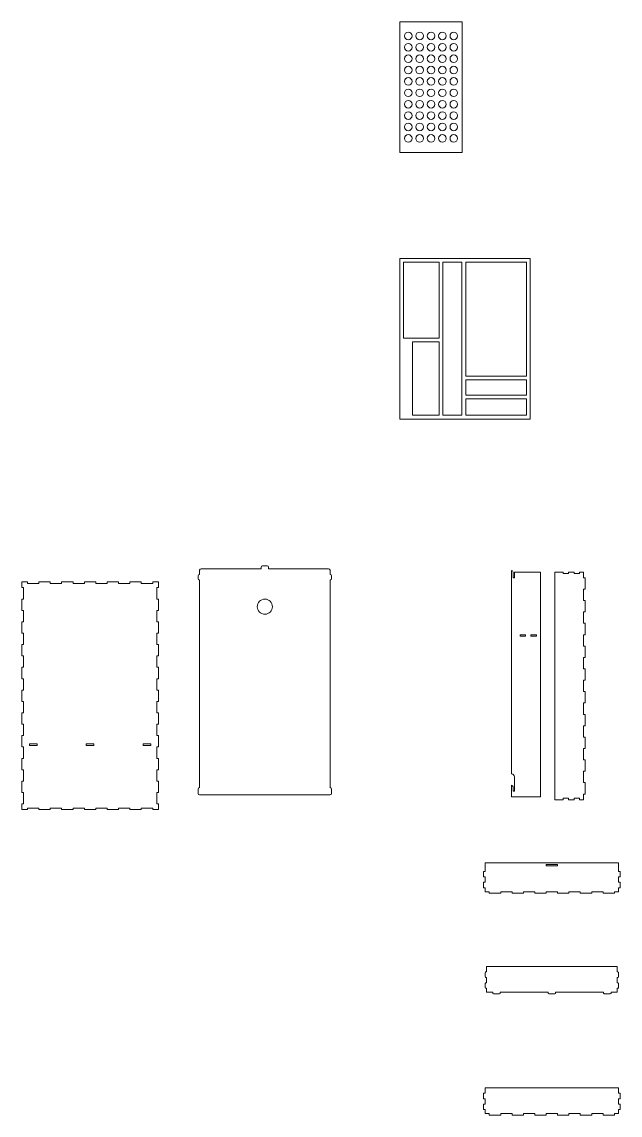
# Model space of a CAD drawing. Header units: inches. Extents: x 633 to 2557, y -1062 to 459.
# Drawn here: x 1769 to 2557, y -1062 to 379 of the extents above; entities that cross this region are included whole.
import ezdxf

# ---------------------------------------------------------------- set-up
doc = ezdxf.new("R2010")
doc.units = ezdxf.units.IN
doc.header["$MEASUREMENT"] = 0
doc.layers.add('Layer 1', color=7, linetype='Continuous')

msp = doc.modelspace()

# ---------------------------------------------------------------- linework, layer by layer
at = {"layer": 'Layer 1', "color": 7, "lineweight": 9}
for points in [[(2349.3, 378.8), (2266.8, 378.8), (2266.8, 206.8), (2349.3, 206.8), (2349.3, 378.8)], [(2266.8, 67), (2438.8, 67)], [(2266.8, -144.5), (2266.8, 67)], [(2271.8, 62), (2318.8, 62)], [(2271.8, 62), (2271.8, -38)], [(2318.8, 62), (2318.8, -38)], [(2323.8, 62), (2348.8, 62)], [(2323.8, 62), (2323.8, -139.5)], [(2348.8, -139.5), (2348.8, 62)], [(2353.8, 62), (2433.8, 62)], [(2353.8, 62), (2353.8, -88)], [(2433.8, -88), (2433.8, 62)], [(2438.8, -144.5), (2438.8, 67)], [(2271.8, -38), (2318.8, -38)], [(2283.8, -43), (2283.8, -139.5)], [(2318.8, -43), (2283.8, -43)], [(2318.8, -139.5), (2318.8, -43)], [(2433.8, -88), (2353.8, -88)], [(2353.8, -93), (2353.8, -113)], [(2353.8, -93), (2433.8, -93)], [(2433.8, -113), (2433.8, -93)], [(2433.8, -113), (2353.8, -113)], [(2353.8, -139.5), (2353.8, -118)], [(2433.8, -118), (2353.8, -118)], [(2433.8, -118), (2433.8, -139.5)], [(2283.8, -139.5), (2318.8, -139.5)], [(2348.8, -139.5), (2323.8, -139.5)], [(2353.8, -139.5), (2433.8, -139.5)], [(2438.8, -144.5), (2266.8, -144.5)], [(2003, -349.3), (2003, -343.8)], [(2005, -341.8), (2084, -341.8)], [(2084, -339.8), (2084, -341.8)], [(2092, -337.8), (2086, -337.8)], [(2094, -341.8), (2094, -339.8)], [(2094, -341.8), (2173, -341.8)], [(2175, -343.8), (2175, -349.3)], [(2414.2, -612.2), (2414.2, -344.2)], [(1768.6, -359.2), (1776.1, -359.2)], [(1768.6, -366.7), (1768.6, -359.2)], [(1776.1, -361.2), (1776.1, -359.2)], [(1791.1, -359.2), (1791.1, -361.2)], [(1806.1, -359.2), (1791.1, -359.2)], [(1806.1, -359.2), (1806.1, -361.2)], [(1821.1, -359.2), (1821.1, -361.2)], [(1836.1, -359.2), (1821.1, -359.2)], [(1836.1, -359.2), (1836.1, -361.2)], [(1851.1, -359.2), (1866.1, -359.2)], [(1851.1, -359.2), (1851.1, -361.2)], [(1866.1, -359.2), (1866.1, -361.2)], [(1881.1, -359.2), (1896.1, -359.2)], [(1881.1, -359.2), (1881.1, -361.2)], [(1896.1, -359.2), (1896.1, -361.2)], [(1926.1, -359.2), (1911.1, -359.2)], [(1911.1, -361.2), (1911.1, -359.2)], [(1926.1, -359.2), (1926.1, -361.2)], [(1941.1, -359.2), (1948.6, -359.2)], [(1941.1, -361.2), (1941.1, -359.2)], [(1948.6, -359.2), (1948.6, -366.7)], [(2001, -354.8), (2001, -351.3)], [(2003, -630.3), (2003, -356.8)], [(2175, -630.3), (2175, -356.8)], [(2177, -351.3), (2177, -354.8)], [(2416.2, -346.2), (2416.2, -353.7)], [(2418.2, -353.7), (2416.2, -353.7)], [(2418.2, -346.2), (2418.2, -353.7)], [(2452.2, -346.2), (2418.2, -346.2)], [(2452.2, -642.2), (2452.2, -346.2)], [(2452.2, -346.2), (2452.2, -612.2)], [(2471.1, -346.2), (2471.1, -646.2)], [(2471.1, -346.2), (2471.1, -646.2)], [(2482.3, -346.2), (2471.1, -346.2)], [(2482.3, -348.2), (2482.3, -346.2)], [(2482.3, -348.2), (2489.5, -348.2)], [(2489.5, -346.2), (2489.5, -348.2)], [(2489.5, -346.2), (2496.7, -346.2)], [(2496.7, -348.2), (2496.7, -346.2)], [(2503.9, -348.2), (2496.7, -348.2)], [(2503.9, -348.2), (2503.9, -346.2)], [(2503.9, -346.2), (2509.1, -346.2)], [(2509.1, -346.2), (2509.1, -353.7)], [(2511.1, -353.7), (2509.1, -353.7)], [(2511.1, -368.7), (2511.1, -353.7)], [(1770.6, -366.7), (1768.6, -366.7)], [(1770.6, -381.7), (1770.6, -366.7)], [(1776.1, -361.2), (1791.1, -361.2)], [(1806.1, -361.2), (1821.1, -361.2)], [(1836.1, -361.2), (1851.1, -361.2)], [(1881.1, -361.2), (1866.1, -361.2)], [(1911.1, -361.2), (1896.1, -361.2)], [(1941.1, -361.2), (1926.1, -361.2)], [(1948.6, -366.7), (1946.6, -366.7)], [(1946.6, -381.7), (1946.6, -366.7)], [(2509.1, -368.7), (2509.1, -383.7)], [(2509.1, -368.7), (2511.1, -368.7)], [(1768.6, -396.7), (1768.6, -381.7)], [(1770.6, -381.7), (1768.6, -381.7)], [(1948.6, -381.7), (1946.6, -381.7)], [(1948.6, -381.7), (1948.6, -396.7)], [(2511.1, -383.7), (2509.1, -383.7)], [(2511.1, -398.7), (2511.1, -383.7)], [(1770.6, -396.7), (1768.6, -396.7)], [(1770.6, -411.7), (1770.6, -396.7)], [(1948.6, -396.7), (1946.6, -396.7)], [(1946.6, -411.7), (1946.6, -396.7)], [(2509.1, -398.7), (2509.1, -413.7)], [(2509.1, -398.7), (2511.1, -398.7)], [(1768.6, -426.7), (1768.6, -411.7)], [(1768.6, -411.7), (1770.6, -411.7)], [(1946.6, -411.7), (1948.6, -411.7)], [(1948.6, -411.7), (1948.6, -426.7)], [(2511.1, -413.7), (2509.1, -413.7)], [(2511.1, -428.7), (2511.1, -413.7)], [(1770.6, -426.7), (1768.6, -426.7)], [(1770.6, -441.7), (1770.6, -426.7)], [(1948.6, -426.7), (1946.6, -426.7)], [(1946.6, -441.7), (1946.6, -426.7)], [(2425.4, -430.7), (2425.4, -428.7)], [(2425.4, -428.7), (2432.6, -428.7)], [(2425.4, -430.7), (2432.6, -430.7)], [(2432.6, -428.7), (2432.6, -430.7)], [(2439.8, -428.7), (2439.8, -430.7)], [(2439.8, -428.7), (2447, -428.7)], [(2447, -430.7), (2439.8, -430.7)], [(2447, -428.7), (2447, -430.7)], [(2509.1, -428.7), (2509.1, -443.7)], [(2511.1, -428.7), (2509.1, -428.7)], [(1768.6, -456.7), (1768.6, -441.7)], [(1770.6, -441.7), (1768.6, -441.7)], [(1948.6, -441.7), (1946.6, -441.7)], [(1948.6, -441.7), (1948.6, -456.7)], [(2511.1, -443.7), (2509.1, -443.7)], [(2511.1, -458.7), (2511.1, -443.7)], [(1770.6, -456.7), (1768.6, -456.7)], [(1770.6, -471.7), (1770.6, -456.7)], [(1946.6, -456.7), (1948.6, -456.7)], [(1946.6, -471.7), (1946.6, -456.7)], [(2509.1, -458.7), (2509.1, -473.7)], [(2511.1, -458.7), (2509.1, -458.7)], [(1768.6, -486.7), (1768.6, -471.7)], [(1770.6, -471.7), (1768.6, -471.7)], [(1946.6, -471.7), (1948.6, -471.7)], [(1948.6, -471.7), (1946.6, -471.7)], [(1948.6, -471.7), (1948.6, -486.7)], [(2511.1, -473.7), (2509.1, -473.7)], [(2511.1, -488.7), (2511.1, -473.7)], [(1770.6, -486.7), (1768.6, -486.7)], [(1770.6, -501.7), (1770.6, -486.7)], [(1946.6, -486.7), (1948.6, -486.7)], [(1946.6, -501.7), (1946.6, -486.7)], [(2509.1, -488.7), (2509.1, -503.7)], [(2509.1, -488.7), (2511.1, -488.7)], [(1768.6, -516.7), (1768.6, -501.7)], [(1768.6, -501.7), (1770.6, -501.7)], [(1946.6, -501.7), (1948.6, -501.7)], [(1948.6, -516.7), (1948.6, -501.7)], [(2511.1, -503.7), (2509.1, -503.7)], [(2511.1, -503.7), (2511.1, -518.7)], [(1770.6, -516.7), (1768.6, -516.7)], [(1770.6, -531.7), (1770.6, -516.7)], [(1946.6, -516.7), (1946.6, -531.7)], [(1948.6, -516.7), (1946.6, -516.7)], [(1768.6, -531.7), (1770.6, -531.7)], [(1768.6, -546.7), (1768.6, -531.7)], [(1946.6, -531.7), (1948.6, -531.7)], [(1948.6, -546.7), (1948.6, -531.7)], [(2511.1, -518.7), (2509.1, -518.7)], [(2509.1, -533.7), (2509.1, -518.7)], [(1768.6, -546.7), (1770.6, -546.7)], [(1770.6, -561.7), (1770.6, -546.7)], [(1946.6, -546.7), (1946.6, -561.7)], [(1946.6, -546.7), (1948.6, -546.7)], [(2509.1, -533.7), (2511.1, -533.7)], [(2511.1, -533.7), (2511.1, -548.7)], [(1768.6, -561.7), (1770.6, -561.7)], [(1768.6, -576.7), (1768.6, -561.7)], [(1946.6, -561.7), (1948.6, -561.7)], [(1948.6, -576.7), (1948.6, -561.7)], [(2511.1, -548.7), (2509.1, -548.7)], [(2509.1, -563.7), (2509.1, -548.7)], [(1778.6, -572.7), (1778.6, -574.7)], [(1788.6, -572.7), (1778.6, -572.7)], [(1778.6, -574.7), (1788.6, -574.7)], [(1788.6, -572.7), (1788.6, -574.7)], [(1853.6, -572.7), (1853.6, -574.7)], [(1863.6, -572.7), (1853.6, -572.7)], [(1863.6, -574.7), (1853.6, -574.7)], [(1863.6, -574.7), (1863.6, -572.7)], [(1938.6, -572.7), (1928.6, -572.7)], [(1928.6, -572.7), (1928.6, -574.7)], [(1928.6, -574.7), (1938.6, -574.7)], [(1938.6, -572.7), (1938.6, -574.7)], [(2509.1, -563.7), (2511.1, -563.7)], [(2511.1, -563.7), (2511.1, -578.7)], [(1768.6, -576.7), (1770.6, -576.7)], [(1770.6, -591.7), (1770.6, -576.7)], [(1946.6, -576.7), (1946.6, -591.7)], [(1946.6, -576.7), (1948.6, -576.7)], [(2509.1, -578.7), (2511.1, -578.7)], [(2509.1, -593.7), (2509.1, -578.7)], [(1768.6, -591.7), (1770.6, -591.7)], [(1768.6, -606.7), (1768.6, -591.7)], [(1946.6, -591.7), (1948.6, -591.7)], [(1948.6, -606.7), (1948.6, -591.7)], [(2511.1, -593.7), (2509.1, -593.7)], [(2511.1, -593.7), (2511.1, -608.7)], [(1770.6, -606.7), (1768.6, -606.7)], [(1770.6, -621.7), (1770.6, -606.7)], [(1946.6, -606.7), (1946.6, -621.7)], [(1948.6, -606.7), (1946.6, -606.7)], [(2418.2, -634.7), (2418.2, -616.2)], [(2509.1, -608.7), (2511.1, -608.7)], [(2509.1, -623.7), (2509.1, -608.7)], [(1768.6, -621.7), (1770.6, -621.7)], [(1768.6, -636.7), (1768.6, -621.7)], [(1946.6, -621.7), (1948.6, -621.7)], [(1948.6, -636.7), (1948.6, -621.7)], [(2001, -632.3), (2001, -637.8)], [(2177, -637.8), (2177, -632.3)], [(2414.2, -642.2), (2414.2, -627.2)], [(2416.2, -634.7), (2416.2, -629.2)], [(2452.2, -627.2), (2452.2, -642.2)], [(2509.1, -623.7), (2511.1, -623.7)], [(2511.1, -623.7), (2511.1, -638.7)], [(1768.6, -636.7), (1770.6, -636.7)], [(1770.6, -651.7), (1770.6, -636.7)], [(1946.6, -636.7), (1946.6, -651.7)], [(1948.6, -636.7), (1946.6, -636.7)], [(2003, -639.8), (2175, -639.8)], [(2452.2, -642.2), (2414.2, -642.2)], [(2416.2, -634.7), (2418.2, -634.7)], [(2471.1, -646.2), (2482.3, -646.2)], [(2489.5, -644.2), (2482.3, -644.2)], [(2482.3, -644.2), (2482.3, -646.2)], [(2489.5, -646.2), (2489.5, -644.2)], [(2489.5, -646.2), (2496.7, -646.2)], [(2503.9, -644.2), (2496.7, -644.2)], [(2496.7, -644.2), (2496.7, -646.2)], [(2503.9, -644.2), (2503.9, -646.2)], [(2503.9, -646.2), (2509.1, -646.2)], [(2509.1, -638.7), (2511.1, -638.7)], [(2509.1, -646.2), (2509.1, -638.7)], [(1768.6, -651.7), (1770.6, -651.7)], [(1768.6, -659.2), (1768.6, -651.7)], [(1768.6, -659.2), (1776.1, -659.2)], [(1791.1, -657.2), (1776.1, -657.2)], [(1776.1, -657.2), (1776.1, -659.2)], [(1791.1, -657.2), (1791.1, -659.2)], [(1791.1, -659.2), (1806.1, -659.2)], [(1806.1, -657.2), (1821.1, -657.2)], [(1806.1, -657.2), (1806.1, -659.2)], [(1821.1, -659.2), (1821.1, -657.2)], [(1821.1, -659.2), (1836.1, -659.2)], [(1836.1, -657.2), (1851.1, -657.2)], [(1836.1, -657.2), (1836.1, -659.2)], [(1851.1, -657.2), (1851.1, -659.2)], [(1851.1, -659.2), (1866.1, -659.2)], [(1881.1, -657.2), (1866.1, -657.2)], [(1866.1, -659.2), (1866.1, -657.2)], [(1881.1, -657.2), (1881.1, -659.2)], [(1896.1, -659.2), (1881.1, -659.2)], [(1896.1, -657.2), (1896.1, -659.2)], [(1911.1, -657.2), (1896.1, -657.2)], [(1911.1, -657.2), (1911.1, -659.2)], [(1926.1, -659.2), (1911.1, -659.2)], [(1926.1, -659.2), (1926.1, -657.2)], [(1941.1, -657.2), (1926.1, -657.2)], [(1941.1, -657.2), (1941.1, -659.2)], [(1941.1, -659.2), (1948.6, -659.2)], [(1946.6, -651.7), (1948.6, -651.7)], [(1948.6, -659.2), (1948.6, -651.7)], [(2379.4, -740.6), (2379.4, -729.4)], [(2379.4, -729.4), (2555.4, -729.4)], [(2459.9, -733.4), (2459.9, -731.4)], [(2459.9, -731.4), (2474.9, -731.4)], [(2474.9, -733.4), (2459.9, -733.4)], [(2474.9, -733.4), (2474.9, -731.4)], [(2555.4, -729.4), (2555.4, -740.6)], [(2377.4, -740.6), (2377.4, -747.8)], [(2377.4, -740.6), (2379.4, -740.6)], [(2377.4, -747.8), (2379.4, -747.8)], [(2379.4, -755), (2379.4, -747.8)], [(2557.4, -740.6), (2555.4, -740.6)], [(2557.4, -747.8), (2555.4, -747.8)], [(2555.4, -747.8), (2555.4, -755)], [(2557.4, -740.6), (2557.4, -747.8)], [(2377.4, -755), (2377.4, -762.2)], [(2379.4, -755), (2377.4, -755)], [(2377.4, -762.2), (2379.4, -762.2)], [(2379.4, -767.4), (2379.4, -762.2)], [(2555.4, -755), (2557.4, -755)], [(2557.4, -762.2), (2555.4, -762.2)], [(2555.4, -767.4), (2555.4, -762.2)], [(2557.4, -755), (2557.4, -762.2)], [(2379.4, -767.4), (2384.9, -767.4)], [(2384.9, -769.4), (2384.9, -767.4)], [(2384.9, -769.4), (2399.9, -769.4)], [(2399.9, -767.4), (2399.9, -769.4)], [(2399.9, -767.4), (2414.9, -767.4)], [(2414.9, -769.4), (2414.9, -767.4)], [(2414.9, -769.4), (2429.9, -769.4)], [(2429.9, -769.4), (2429.9, -767.4)], [(2429.9, -767.4), (2444.9, -767.4)], [(2444.9, -769.4), (2444.9, -767.4)], [(2444.9, -769.4), (2459.9, -769.4)], [(2474.9, -767.4), (2459.9, -767.4)], [(2459.9, -767.4), (2459.9, -769.4)], [(2474.9, -769.4), (2474.9, -767.4)], [(2489.9, -769.4), (2474.9, -769.4)], [(2504.9, -767.4), (2489.9, -767.4)], [(2489.9, -769.4), (2489.9, -767.4)], [(2504.9, -767.4), (2504.9, -769.4)], [(2519.9, -769.4), (2504.9, -769.4)], [(2534.9, -767.4), (2519.9, -767.4)], [(2519.9, -769.4), (2519.9, -767.4)], [(2534.9, -769.4), (2534.9, -767.4)], [(2534.9, -769.4), (2549.9, -769.4)], [(2555.4, -767.4), (2549.9, -767.4)], [(2549.9, -769.4), (2549.9, -767.4)], [(2379.4, -879.3), (2379.4, -874.1)], [(2381.4, -873.1), (2380.4, -873.1)], [(2381.4, -865.9), (2381.4, -873.1)], [(2553.4, -865.9), (2381.4, -865.9)], [(2553.4, -865.9), (2553.4, -873.1)], [(2553.4, -873.1), (2554.4, -873.1)], [(2555.4, -874.1), (2555.4, -879.3)], [(2379.4, -893.7), (2379.4, -888.5)], [(2380.4, -880.3), (2381.4, -880.3)], [(2380.4, -887.5), (2381.4, -887.5)], [(2381.4, -880.3), (2381.4, -887.5)], [(2554.4, -880.3), (2553.4, -880.3)], [(2553.4, -880.3), (2553.4, -887.5)], [(2554.4, -887.5), (2553.4, -887.5)], [(2555.4, -888.5), (2555.4, -893.7)], [(2380.4, -894.7), (2381.4, -894.7)], [(2381.4, -894.7), (2381.4, -899.9)], [(2381.4, -899.9), (2389.4, -899.9)], [(2389.4, -899.9), (2389.4, -900.9)], [(2390.4, -901.9), (2398.4, -901.9)], [(2399.4, -899.9), (2399.4, -900.9)], [(2462.4, -899.9), (2399.4, -899.9)], [(2462.4, -900.9), (2462.4, -899.9)], [(2463.4, -901.9), (2471.4, -901.9)], [(2535.4, -899.9), (2472.4, -899.9)], [(2472.4, -899.9), (2472.4, -900.9)], [(2535.4, -899.9), (2535.4, -900.9)], [(2536.4, -901.9), (2544.4, -901.9)], [(2545.4, -899.9), (2553.4, -899.9)], [(2545.4, -899.9), (2545.4, -900.9)], [(2553.4, -894.7), (2554.4, -894.7)], [(2553.4, -894.7), (2553.4, -899.9)], [(2377.4, -1040.2), (2377.4, -1033)], [(2377.4, -1033), (2379.4, -1033)], [(2379.4, -1025.8), (2555.4, -1025.8)], [(2379.4, -1033), (2379.4, -1025.8)], [(2555.4, -1025.8), (2379.4, -1025.8)], [(2555.4, -1025.8), (2555.4, -1033)], [(2557.4, -1033), (2555.4, -1033)], [(2557.4, -1040.2), (2557.4, -1033)], [(2377.4, -1040.2), (2379.4, -1040.2)], [(2377.4, -1054.6), (2377.4, -1047.4)], [(2377.4, -1047.4), (2379.4, -1047.4)], [(2379.4, -1047.4), (2379.4, -1040.2)], [(2555.4, -1040.2), (2557.4, -1040.2)], [(2555.4, -1040.2), (2555.4, -1047.4)], [(2555.4, -1047.4), (2557.4, -1047.4)], [(2557.4, -1054.6), (2557.4, -1047.4)], [(2377.4, -1054.6), (2379.4, -1054.6)], [(2379.4, -1054.6), (2379.4, -1059.8)], [(2379.4, -1059.8), (2384.9, -1059.8)], [(2384.9, -1061.8), (2384.9, -1059.8)], [(2384.9, -1061.8), (2399.9, -1061.8)], [(2399.9, -1059.8), (2399.9, -1061.8)], [(2414.9, -1059.8), (2399.9, -1059.8)], [(2414.9, -1059.8), (2414.9, -1061.8)], [(2414.9, -1061.8), (2429.9, -1061.8)], [(2429.9, -1059.8), (2429.9, -1061.8)], [(2444.9, -1059.8), (2429.9, -1059.8)], [(2444.9, -1059.8), (2444.9, -1061.8)], [(2444.9, -1061.8), (2459.9, -1061.8)], [(2459.9, -1059.8), (2474.9, -1059.8)], [(2459.9, -1059.8), (2459.9, -1061.8)], [(2474.9, -1059.8), (2474.9, -1061.8)], [(2489.9, -1061.8), (2474.9, -1061.8)], [(2489.9, -1059.8), (2504.9, -1059.8)], [(2489.9, -1059.8), (2489.9, -1061.8)], [(2504.9, -1059.8), (2504.9, -1061.8)], [(2519.9, -1061.8), (2504.9, -1061.8)], [(2534.9, -1059.8), (2519.9, -1059.8)], [(2519.9, -1061.8), (2519.9, -1059.8)], [(2534.9, -1059.8), (2534.9, -1061.8)], [(2549.9, -1061.8), (2534.9, -1061.8)], [(2555.4, -1059.8), (2549.9, -1059.8)], [(2549.9, -1061.8), (2549.9, -1059.8)], [(2555.4, -1054.6), (2557.4, -1054.6)], [(2555.4, -1054.6), (2555.4, -1059.8)]]:
    msp.add_lwpolyline(points, dxfattribs=at)
for points in [[(2283.1, 360.3), (2283.1, 357.6), (2280.9, 355.3), (2278.1, 355.3), (2275.3, 355.3), (2273.1, 357.6), (2273.1, 360.3), (2273.1, 363.1), (2275.3, 365.3), (2278.1, 365.3), (2280.9, 365.3), (2283.1, 363.1), (2283.1, 360.3)], [(2298.1, 360.3), (2298.1, 357.6), (2295.9, 355.3), (2293.1, 355.3), (2290.3, 355.3), (2288.1, 357.6), (2288.1, 360.3), (2288.1, 363.1), (2290.3, 365.3), (2293.1, 365.3), (2295.9, 365.3), (2298.1, 363.1), (2298.1, 360.3)], [(2313.1, 360.3), (2313.1, 357.6), (2310.9, 355.3), (2308.1, 355.3), (2305.3, 355.3), (2303.1, 357.6), (2303.1, 360.3), (2303.1, 363.1), (2305.3, 365.3), (2308.1, 365.3), (2310.9, 365.3), (2313.1, 363.1), (2313.1, 360.3)], [(2328.1, 360.3), (2328.1, 357.6), (2325.9, 355.3), (2323.1, 355.3), (2320.3, 355.3), (2318.1, 357.6), (2318.1, 360.3), (2318.1, 363.1), (2320.3, 365.3), (2323.1, 365.3), (2325.9, 365.3), (2328.1, 363.1), (2328.1, 360.3)], [(2343.1, 360.3), (2343.1, 357.6), (2340.9, 355.3), (2338.1, 355.3), (2335.3, 355.3), (2333.1, 357.6), (2333.1, 360.3), (2333.1, 363.1), (2335.3, 365.3), (2338.1, 365.3), (2340.9, 365.3), (2343.1, 363.1), (2343.1, 360.3)], [(2283.1, 345.3), (2283.1, 342.6), (2280.9, 340.3), (2278.1, 340.3), (2275.3, 340.3), (2273.1, 342.6), (2273.1, 345.3), (2273.1, 348.1), (2275.3, 350.3), (2278.1, 350.3), (2280.9, 350.3), (2283.1, 348.1), (2283.1, 345.3)], [(2298.1, 345.3), (2298.1, 342.6), (2295.9, 340.3), (2293.1, 340.3), (2290.3, 340.3), (2288.1, 342.6), (2288.1, 345.3), (2288.1, 348.1), (2290.3, 350.3), (2293.1, 350.3), (2295.9, 350.3), (2298.1, 348.1), (2298.1, 345.3)], [(2313.1, 345.3), (2313.1, 342.6), (2310.9, 340.3), (2308.1, 340.3), (2305.3, 340.3), (2303.1, 342.6), (2303.1, 345.3), (2303.1, 348.1), (2305.3, 350.3), (2308.1, 350.3), (2310.9, 350.3), (2313.1, 348.1), (2313.1, 345.3)], [(2328.1, 345.3), (2328.1, 342.6), (2325.9, 340.3), (2323.1, 340.3), (2320.3, 340.3), (2318.1, 342.6), (2318.1, 345.3), (2318.1, 348.1), (2320.3, 350.3), (2323.1, 350.3), (2325.9, 350.3), (2328.1, 348.1), (2328.1, 345.3)], [(2343.1, 345.3), (2343.1, 342.6), (2340.9, 340.3), (2338.1, 340.3), (2335.3, 340.3), (2333.1, 342.6), (2333.1, 345.3), (2333.1, 348.1), (2335.3, 350.3), (2338.1, 350.3), (2340.9, 350.3), (2343.1, 348.1), (2343.1, 345.3)], [(2283.1, 330.3), (2283.1, 327.6), (2280.9, 325.3), (2278.1, 325.3), (2275.3, 325.3), (2273.1, 327.6), (2273.1, 330.3), (2273.1, 333.1), (2275.3, 335.3), (2278.1, 335.3), (2280.9, 335.3), (2283.1, 333.1), (2283.1, 330.3)], [(2298.1, 330.3), (2298.1, 327.6), (2295.9, 325.3), (2293.1, 325.3), (2290.3, 325.3), (2288.1, 327.6), (2288.1, 330.3), (2288.1, 333.1), (2290.3, 335.3), (2293.1, 335.3), (2295.9, 335.3), (2298.1, 333.1), (2298.1, 330.3)], [(2313.1, 330.3), (2313.1, 327.6), (2310.9, 325.3), (2308.1, 325.3), (2305.3, 325.3), (2303.1, 327.6), (2303.1, 330.3), (2303.1, 333.1), (2305.3, 335.3), (2308.1, 335.3), (2310.9, 335.3), (2313.1, 333.1), (2313.1, 330.3)], [(2328.1, 330.3), (2328.1, 327.6), (2325.9, 325.3), (2323.1, 325.3), (2320.3, 325.3), (2318.1, 327.6), (2318.1, 330.3), (2318.1, 333.1), (2320.3, 335.3), (2323.1, 335.3), (2325.9, 335.3), (2328.1, 333.1), (2328.1, 330.3)], [(2343.1, 330.3), (2343.1, 327.6), (2340.9, 325.3), (2338.1, 325.3), (2335.3, 325.3), (2333.1, 327.6), (2333.1, 330.3), (2333.1, 333.1), (2335.3, 335.3), (2338.1, 335.3), (2340.9, 335.3), (2343.1, 333.1), (2343.1, 330.3)], [(2283.1, 315.3), (2283.1, 312.6), (2280.9, 310.3), (2278.1, 310.3), (2275.3, 310.3), (2273.1, 312.6), (2273.1, 315.3), (2273.1, 318.1), (2275.3, 320.3), (2278.1, 320.3), (2280.9, 320.3), (2283.1, 318.1), (2283.1, 315.3)], [(2298.1, 315.3), (2298.1, 312.6), (2295.9, 310.3), (2293.1, 310.3), (2290.3, 310.3), (2288.1, 312.6), (2288.1, 315.3), (2288.1, 318.1), (2290.3, 320.3), (2293.1, 320.3), (2295.9, 320.3), (2298.1, 318.1), (2298.1, 315.3)], [(2313.1, 315.3), (2313.1, 312.6), (2310.9, 310.3), (2308.1, 310.3), (2305.3, 310.3), (2303.1, 312.6), (2303.1, 315.3), (2303.1, 318.1), (2305.3, 320.3), (2308.1, 320.3), (2310.9, 320.3), (2313.1, 318.1), (2313.1, 315.3)], [(2328.1, 315.3), (2328.1, 312.6), (2325.9, 310.3), (2323.1, 310.3), (2320.3, 310.3), (2318.1, 312.6), (2318.1, 315.3), (2318.1, 318.1), (2320.3, 320.3), (2323.1, 320.3), (2325.9, 320.3), (2328.1, 318.1), (2328.1, 315.3)], [(2343.1, 315.3), (2343.1, 312.6), (2340.9, 310.3), (2338.1, 310.3), (2335.3, 310.3), (2333.1, 312.6), (2333.1, 315.3), (2333.1, 318.1), (2335.3, 320.3), (2338.1, 320.3), (2340.9, 320.3), (2343.1, 318.1), (2343.1, 315.3)], [(2283.1, 300.3), (2283.1, 297.6), (2280.9, 295.3), (2278.1, 295.3), (2275.3, 295.3), (2273.1, 297.6), (2273.1, 300.3), (2273.1, 303.1), (2275.3, 305.3), (2278.1, 305.3), (2280.9, 305.3), (2283.1, 303.1), (2283.1, 300.3)], [(2298.1, 300.3), (2298.1, 297.6), (2295.9, 295.3), (2293.1, 295.3), (2290.3, 295.3), (2288.1, 297.6), (2288.1, 300.3), (2288.1, 303.1), (2290.3, 305.3), (2293.1, 305.3), (2295.9, 305.3), (2298.1, 303.1), (2298.1, 300.3)], [(2313.1, 300.3), (2313.1, 297.6), (2310.9, 295.3), (2308.1, 295.3), (2305.3, 295.3), (2303.1, 297.6), (2303.1, 300.3), (2303.1, 303.1), (2305.3, 305.3), (2308.1, 305.3), (2310.9, 305.3), (2313.1, 303.1), (2313.1, 300.3)], [(2328.1, 300.3), (2328.1, 297.6), (2325.9, 295.3), (2323.1, 295.3), (2320.3, 295.3), (2318.1, 297.6), (2318.1, 300.3), (2318.1, 303.1), (2320.3, 305.3), (2323.1, 305.3), (2325.9, 305.3), (2328.1, 303.1), (2328.1, 300.3)], [(2343.1, 300.3), (2343.1, 297.6), (2340.9, 295.3), (2338.1, 295.3), (2335.3, 295.3), (2333.1, 297.6), (2333.1, 300.3), (2333.1, 303.1), (2335.3, 305.3), (2338.1, 305.3), (2340.9, 305.3), (2343.1, 303.1), (2343.1, 300.3)], [(2283.1, 285.3), (2283.1, 282.6), (2280.9, 280.3), (2278.1, 280.3), (2275.3, 280.3), (2273.1, 282.6), (2273.1, 285.3), (2273.1, 288.1), (2275.3, 290.3), (2278.1, 290.3), (2280.9, 290.3), (2283.1, 288.1), (2283.1, 285.3)], [(2298.1, 285.3), (2298.1, 282.6), (2295.9, 280.3), (2293.1, 280.3), (2290.3, 280.3), (2288.1, 282.6), (2288.1, 285.3), (2288.1, 288.1), (2290.3, 290.3), (2293.1, 290.3), (2295.9, 290.3), (2298.1, 288.1), (2298.1, 285.3)], [(2313.1, 285.3), (2313.1, 282.6), (2310.9, 280.3), (2308.1, 280.3), (2305.3, 280.3), (2303.1, 282.6), (2303.1, 285.3), (2303.1, 288.1), (2305.3, 290.3), (2308.1, 290.3), (2310.9, 290.3), (2313.1, 288.1), (2313.1, 285.3)], [(2328.1, 285.3), (2328.1, 282.6), (2325.9, 280.3), (2323.1, 280.3), (2320.3, 280.3), (2318.1, 282.6), (2318.1, 285.3), (2318.1, 288.1), (2320.3, 290.3), (2323.1, 290.3), (2325.9, 290.3), (2328.1, 288.1), (2328.1, 285.3)], [(2343.1, 285.3), (2343.1, 282.6), (2340.9, 280.3), (2338.1, 280.3), (2335.3, 280.3), (2333.1, 282.6), (2333.1, 285.3), (2333.1, 288.1), (2335.3, 290.3), (2338.1, 290.3), (2340.9, 290.3), (2343.1, 288.1), (2343.1, 285.3)], [(2283.1, 270.3), (2283.1, 267.6), (2280.9, 265.3), (2278.1, 265.3), (2275.3, 265.3), (2273.1, 267.6), (2273.1, 270.3), (2273.1, 273.1), (2275.3, 275.3), (2278.1, 275.3), (2280.9, 275.3), (2283.1, 273.1), (2283.1, 270.3)], [(2298.1, 270.3), (2298.1, 267.6), (2295.9, 265.3), (2293.1, 265.3), (2290.3, 265.3), (2288.1, 267.6), (2288.1, 270.3), (2288.1, 273.1), (2290.3, 275.3), (2293.1, 275.3), (2295.9, 275.3), (2298.1, 273.1), (2298.1, 270.3)], [(2313.1, 270.3), (2313.1, 267.6), (2310.9, 265.3), (2308.1, 265.3), (2305.3, 265.3), (2303.1, 267.6), (2303.1, 270.3), (2303.1, 273.1), (2305.3, 275.3), (2308.1, 275.3), (2310.9, 275.3), (2313.1, 273.1), (2313.1, 270.3)], [(2328.1, 270.3), (2328.1, 267.6), (2325.9, 265.3), (2323.1, 265.3), (2320.3, 265.3), (2318.1, 267.6), (2318.1, 270.3), (2318.1, 273.1), (2320.3, 275.3), (2323.1, 275.3), (2325.9, 275.3), (2328.1, 273.1), (2328.1, 270.3)], [(2343.1, 270.3), (2343.1, 267.6), (2340.9, 265.3), (2338.1, 265.3), (2335.3, 265.3), (2333.1, 267.6), (2333.1, 270.3), (2333.1, 273.1), (2335.3, 275.3), (2338.1, 275.3), (2340.9, 275.3), (2343.1, 273.1), (2343.1, 270.3)], [(2283.1, 255.3), (2283.1, 252.6), (2280.9, 250.3), (2278.1, 250.3), (2275.3, 250.3), (2273.1, 252.6), (2273.1, 255.3), (2273.1, 258.1), (2275.3, 260.3), (2278.1, 260.3), (2280.9, 260.3), (2283.1, 258.1), (2283.1, 255.3)], [(2298.1, 255.3), (2298.1, 252.6), (2295.9, 250.3), (2293.1, 250.3), (2290.3, 250.3), (2288.1, 252.6), (2288.1, 255.3), (2288.1, 258.1), (2290.3, 260.3), (2293.1, 260.3), (2295.9, 260.3), (2298.1, 258.1), (2298.1, 255.3)], [(2313.1, 255.3), (2313.1, 252.6), (2310.9, 250.3), (2308.1, 250.3), (2305.3, 250.3), (2303.1, 252.6), (2303.1, 255.3), (2303.1, 258.1), (2305.3, 260.3), (2308.1, 260.3), (2310.9, 260.3), (2313.1, 258.1), (2313.1, 255.3)], [(2328.1, 255.3), (2328.1, 252.6), (2325.9, 250.3), (2323.1, 250.3), (2320.3, 250.3), (2318.1, 252.6), (2318.1, 255.3), (2318.1, 258.1), (2320.3, 260.3), (2323.1, 260.3), (2325.9, 260.3), (2328.1, 258.1), (2328.1, 255.3)], [(2343.1, 255.3), (2343.1, 252.6), (2340.9, 250.3), (2338.1, 250.3), (2335.3, 250.3), (2333.1, 252.6), (2333.1, 255.3), (2333.1, 258.1), (2335.3, 260.3), (2338.1, 260.3), (2340.9, 260.3), (2343.1, 258.1), (2343.1, 255.3)], [(2283.1, 240.3), (2283.1, 237.6), (2280.9, 235.3), (2278.1, 235.3), (2275.3, 235.3), (2273.1, 237.6), (2273.1, 240.3), (2273.1, 243.1), (2275.3, 245.3), (2278.1, 245.3), (2280.9, 245.3), (2283.1, 243.1), (2283.1, 240.3)], [(2298.1, 240.3), (2298.1, 237.6), (2295.9, 235.3), (2293.1, 235.3), (2290.3, 235.3), (2288.1, 237.6), (2288.1, 240.3), (2288.1, 243.1), (2290.3, 245.3), (2293.1, 245.3), (2295.9, 245.3), (2298.1, 243.1), (2298.1, 240.3)], [(2313.1, 240.3), (2313.1, 237.6), (2310.9, 235.3), (2308.1, 235.3), (2305.3, 235.3), (2303.1, 237.6), (2303.1, 240.3), (2303.1, 243.1), (2305.3, 245.3), (2308.1, 245.3), (2310.9, 245.3), (2313.1, 243.1), (2313.1, 240.3)], [(2328.1, 240.3), (2328.1, 237.6), (2325.9, 235.3), (2323.1, 235.3), (2320.3, 235.3), (2318.1, 237.6), (2318.1, 240.3), (2318.1, 243.1), (2320.3, 245.3), (2323.1, 245.3), (2325.9, 245.3), (2328.1, 243.1), (2328.1, 240.3)], [(2343.1, 240.3), (2343.1, 237.6), (2340.9, 235.3), (2338.1, 235.3), (2335.3, 235.3), (2333.1, 237.6), (2333.1, 240.3), (2333.1, 243.1), (2335.3, 245.3), (2338.1, 245.3), (2340.9, 245.3), (2343.1, 243.1), (2343.1, 240.3)], [(2283.1, 225.3), (2283.1, 222.6), (2280.9, 220.3), (2278.1, 220.3), (2275.3, 220.3), (2273.1, 222.6), (2273.1, 225.3), (2273.1, 228.1), (2275.3, 230.3), (2278.1, 230.3), (2280.9, 230.3), (2283.1, 228.1), (2283.1, 225.3)], [(2298.1, 225.3), (2298.1, 222.6), (2295.9, 220.3), (2293.1, 220.3), (2290.3, 220.3), (2288.1, 222.6), (2288.1, 225.3), (2288.1, 228.1), (2290.3, 230.3), (2293.1, 230.3), (2295.9, 230.3), (2298.1, 228.1), (2298.1, 225.3)], [(2313.1, 225.3), (2313.1, 222.6), (2310.9, 220.3), (2308.1, 220.3), (2305.3, 220.3), (2303.1, 222.6), (2303.1, 225.3), (2303.1, 228.1), (2305.3, 230.3), (2308.1, 230.3), (2310.9, 230.3), (2313.1, 228.1), (2313.1, 225.3)], [(2328.1, 225.3), (2328.1, 222.6), (2325.9, 220.3), (2323.1, 220.3), (2320.3, 220.3), (2318.1, 222.6), (2318.1, 225.3), (2318.1, 228.1), (2320.3, 230.3), (2323.1, 230.3), (2325.9, 230.3), (2328.1, 228.1), (2328.1, 225.3)], [(2343.1, 225.3), (2343.1, 222.6), (2340.9, 220.3), (2338.1, 220.3), (2335.3, 220.3), (2333.1, 222.6), (2333.1, 225.3), (2333.1, 228.1), (2335.3, 230.3), (2338.1, 230.3), (2340.9, 230.3), (2343.1, 228.1), (2343.1, 225.3)], [(2089, -401.8), (2094.5, -401.8), (2099, -397.3), (2099, -391.8), (2099, -386.3), (2094.5, -381.8), (2089, -381.8), (2083.5, -381.8), (2079, -386.3), (2079, -391.8), (2079, -397.3), (2083.5, -401.8), (2089, -401.8)]]:
    msp.add_open_spline(points, degree=3, knots=[0, 0, 0, 0, 1, 1, 1, 2, 2, 2, 3, 3, 3, 4, 4, 4, 4], dxfattribs=at)
for points in [[(2005, -341.8), (2003.9, -341.8), (2003, -342.7), (2003, -343.8)], [(2086, -337.8), (2084.9, -337.8), (2084, -338.7), (2084, -339.8)], [(2094, -339.8), (2094, -338.7), (2093.1, -337.8), (2092, -337.8)], [(2175, -343.8), (2175, -342.7), (2174.1, -341.8), (2173, -341.8)], [(2416.2, -346.2), (2416.2, -345.1), (2415.3, -344.2), (2414.2, -344.2)], [(2003, -349.3), (2001.9, -349.3), (2001, -350.2), (2001, -351.3)], [(2001, -354.8), (2001, -355.9), (2001.9, -356.8), (2003, -356.8)], [(2177, -351.3), (2177, -350.2), (2176.1, -349.3), (2175, -349.3)], [(2175, -356.8), (2176.1, -356.8), (2177, -355.9), (2177, -354.8)], [(2418.2, -616.2), (2418.2, -614), (2416.4, -612.2), (2414.2, -612.2)], [(2003, -630.3), (2001.9, -630.3), (2001, -631.2), (2001, -632.3)], [(2177, -632.3), (2177, -631.2), (2176.1, -630.3), (2175, -630.3)], [(2416.2, -629.2), (2416.2, -628.1), (2415.3, -627.2), (2414.2, -627.2)], [(2001, -637.8), (2001, -638.9), (2001.9, -639.8), (2003, -639.8)], [(2175, -639.8), (2176.1, -639.8), (2177, -638.9), (2177, -637.8)], [(2380.4, -873.1), (2379.9, -873.1), (2379.4, -873.6), (2379.4, -874.1)], [(2555.4, -874.1), (2555.4, -873.6), (2555, -873.1), (2554.4, -873.1)], [(2379.4, -879.3), (2379.4, -879.9), (2379.9, -880.3), (2380.4, -880.3)], [(2380.4, -887.5), (2379.9, -887.5), (2379.4, -888), (2379.4, -888.5)], [(2554.4, -880.3), (2555, -880.3), (2555.4, -879.9), (2555.4, -879.3)], [(2555.4, -888.5), (2555.4, -888), (2555, -887.5), (2554.4, -887.5)], [(2379.4, -893.7), (2379.4, -894.3), (2379.9, -894.7), (2380.4, -894.7)], [(2389.4, -900.9), (2389.4, -901.5), (2389.9, -901.9), (2390.4, -901.9)], [(2398.4, -901.9), (2399, -901.9), (2399.4, -901.5), (2399.4, -900.9)], [(2462.4, -900.9), (2462.4, -901.5), (2462.9, -901.9), (2463.4, -901.9)], [(2471.4, -901.9), (2472, -901.9), (2472.4, -901.5), (2472.4, -900.9)], [(2535.4, -900.9), (2535.4, -901.5), (2535.9, -901.9), (2536.4, -901.9)], [(2544.4, -901.9), (2545, -901.9), (2545.4, -901.5), (2545.4, -900.9)], [(2554.4, -894.7), (2555, -894.7), (2555.4, -894.3), (2555.4, -893.7)]]:
    msp.add_open_spline(points, degree=3, dxfattribs=at)

doc.saveas('drawing.dxf')
